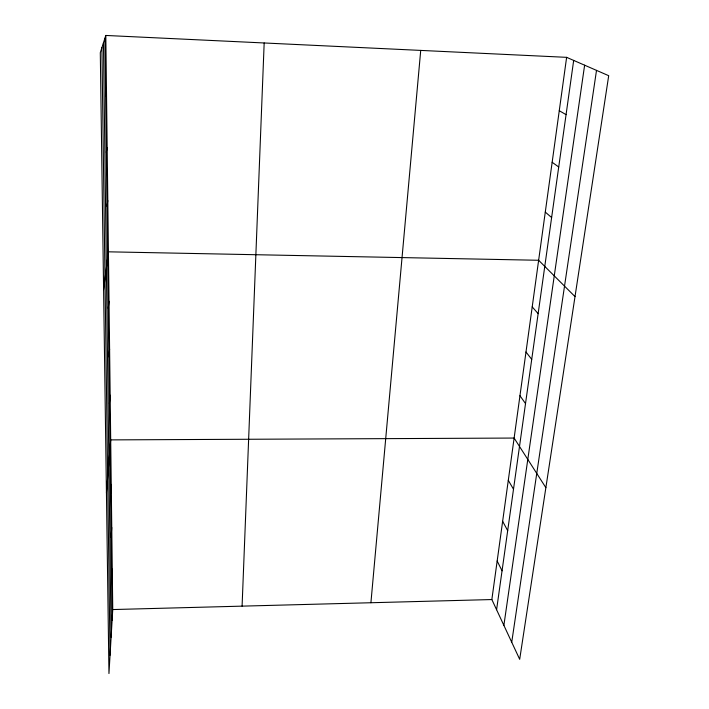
<?xml version="1.0" encoding="UTF-8"?>
<svg xmlns="http://www.w3.org/2000/svg" width="709" height="709" viewBox="0 0 709 709"><rect width="100%" height="100%" fill="white"/><g stroke="black" fill="none" stroke-linecap="round" stroke-linejoin="round"><path stroke-width="1.06" d="M242.088 606.142L264.173 42.974M105.809 35.45L112.749 609.554L108.956 673.55L100.297 52.688L105.809 35.45L566.624 57.34L608.703 75.695L519.688 659.326L491.851 599.548L566.624 57.34M111.597 579.599L112.261 569.176M111.074 537.44L111.756 527.487M110.533 493.863L111.233 484.415M106.439 492.658L110.693 439.89L514.122 438.056L545.868 487.677M109.416 403.554L110.161 395.214M370.913 602.739L420.721 50.41M108.84 356.751L109.603 349.032M108.238 308.318L109.018 301.263M103.603 289.618L108.424 251.819L538.636 260.274L575.008 296.592M496.592 609.722L573.678 60.416M503.877 625.382L584.624 65.193M511.73 642.23L596.508 70.377M106.97 206.186L107.803 200.612M106.306 152.302L107.165 147.552M105.606 96.38L106.501 92.533M112.749 609.554L491.851 599.548M559.268 110.719L566.074 114.645M552.151 162.281L558.727 166.987M545.283 212.097L551.629 217.548M532.211 306.891L538.14 313.644M525.989 352.01L531.723 359.357M519.963 395.711L525.52 403.607M508.291 480.33L513.502 489.228M502.646 521.301L507.688 530.651M497.169 561.023L502.052 570.798M104.888 38.321L112.102 620.41M103.461 42.797L111.118 637.143M101.901 47.671L110.046 655.196"/></g></svg>
